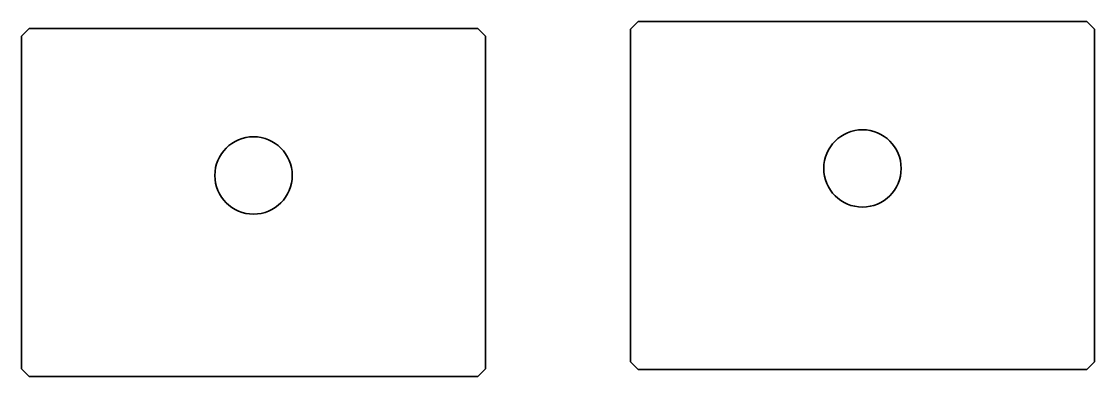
# Model space of a CAD drawing. Extents: x 31 to 170, y 215 to 261.
import ezdxf

# ---------------------------------------------------------------- set-up
doc = ezdxf.new("R2010")
doc.units = 0

msp = doc.modelspace()

# ---------------------------------------------------------------- linework, layer by layer
at = {"color": 7, "lineweight": 35}
for p, q in [((109.809021, 260.25531), (110.809021, 261.25531)), ((110.809021, 261.25531), (168.809021, 261.25531)), ((168.809021, 261.25531), (169.809021, 260.25531)), ((31.091293, 259.345245), (32.091293, 260.345245)), ((32.091293, 260.345245), (90.091293, 260.345245)), ((90.091293, 260.345245), (91.091293, 259.345245)), ((109.809021, 217.255295), (109.809021, 260.25531)), ((169.809021, 260.25531), (169.809021, 217.255295)), ((31.091293, 216.345245), (31.091293, 259.345245)), ((91.091293, 259.345245), (91.091293, 216.345245)), ((109.809021, 217.255295), (110.809021, 216.255295)), ((169.809021, 217.255295), (168.809021, 216.255295)), ((31.091293, 216.345245), (32.091293, 215.345245)), ((90.091293, 215.345245), (32.091293, 215.345245)), ((91.091293, 216.345245), (90.091293, 215.345245)), ((168.809021, 216.255295), (110.809021, 216.255295))]:
    msp.add_line(p, q, dxfattribs=at)
for centre in [(139.809021, 242.255295), (61.091293, 241.345245)]:
    msp.add_circle(centre, 5, dxfattribs=at)

doc.saveas('drawing.dxf')
